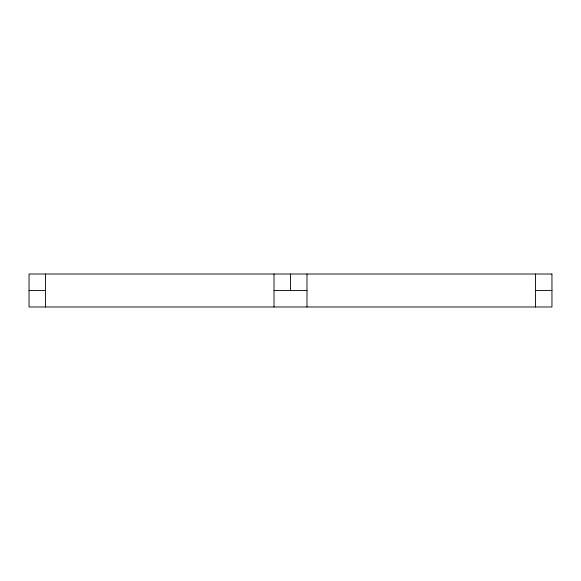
<?xml version="1.0" encoding="UTF-8"?>
<svg xmlns="http://www.w3.org/2000/svg" width="581" height="581" viewBox="0 0 581 581"><rect width="100%" height="100%" fill="white"/><g stroke="black" fill="none" stroke-linecap="round" stroke-linejoin="round"><path stroke-width="0.87" d="M29.05 290.5L45.536 290.5M274.014 290.5L306.986 290.5M535.464 290.5L551.95 290.5M535.464 274.014L535.464 306.986M306.986 274.014L306.986 306.986M290.5 274.014L290.5 290.5M274.014 274.014L274.014 306.986M45.536 274.014L45.536 306.986M551.95 274.014L29.05 274.014L29.05 306.986L551.95 306.986L551.95 274.014"/></g></svg>
